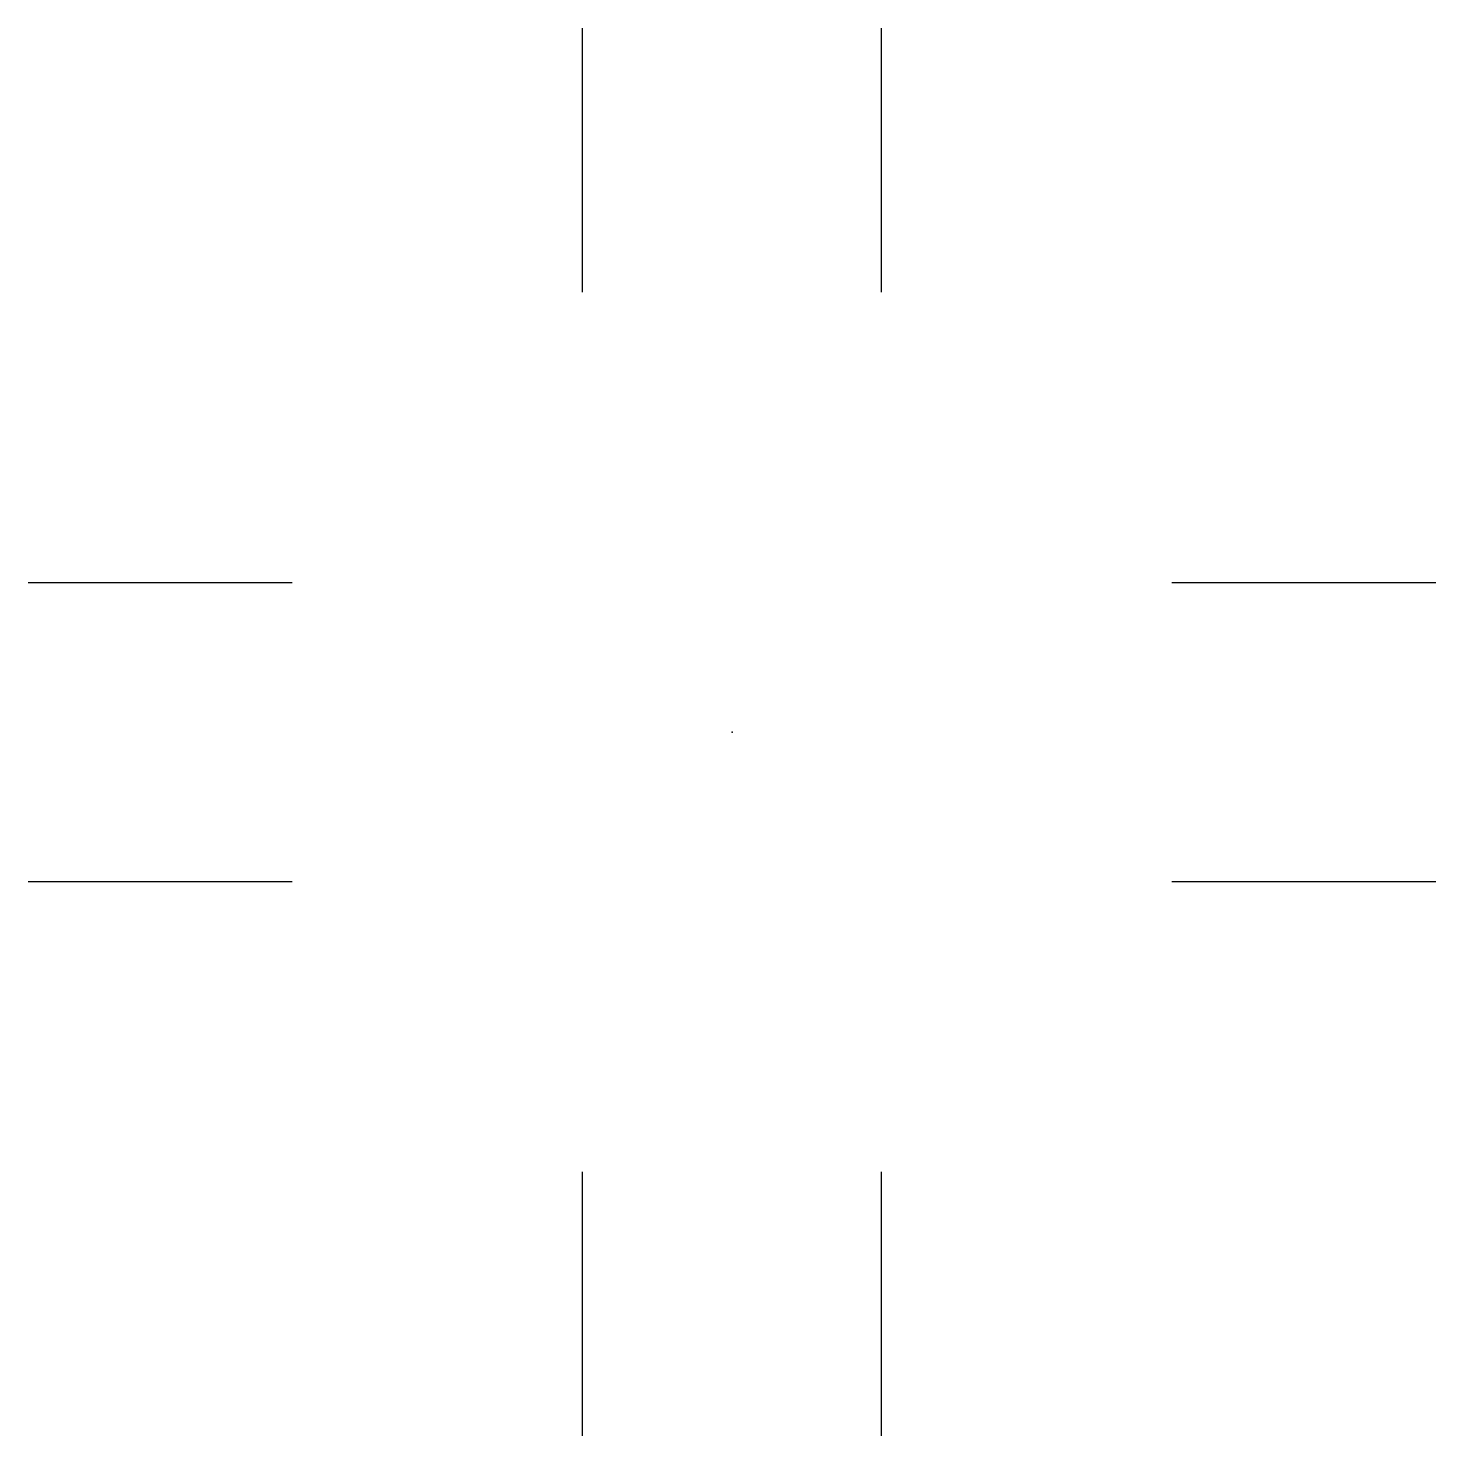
# Model space of a CAD drawing. Extents: x -1.6 to 1.6, y -1.6 to 1.6.
import ezdxf

# ---------------------------------------------------------------- set-up
doc = ezdxf.new("R2010")
doc.units = 0
doc.layers.get('0').update_dxf_attribs({"linetype": 'CONTINUOUS'})

msp = doc.modelspace()

# ---------------------------------------------------------------- linework, layer by layer
at = {"color": 0}
for p, q in [((-0.34, 1), (-0.34, 1.6)), ((0.34, 1), (0.34, 1.6)), ((-1.6, 0.34), (-1, 0.34)), ((1, 0.34), (1.6, 0.34)), ((-1.6, -0.34), (-1, -0.34)), ((1, -0.34), (1.6, -0.34)), ((-0.34, -1.6), (-0.34, -1)), ((0.34, -1.6), (0.34, -1))]:
    msp.add_line(p, q, dxfattribs=at)
msp.add_point((0, 0), dxfattribs=at)

doc.saveas('drawing.dxf')
